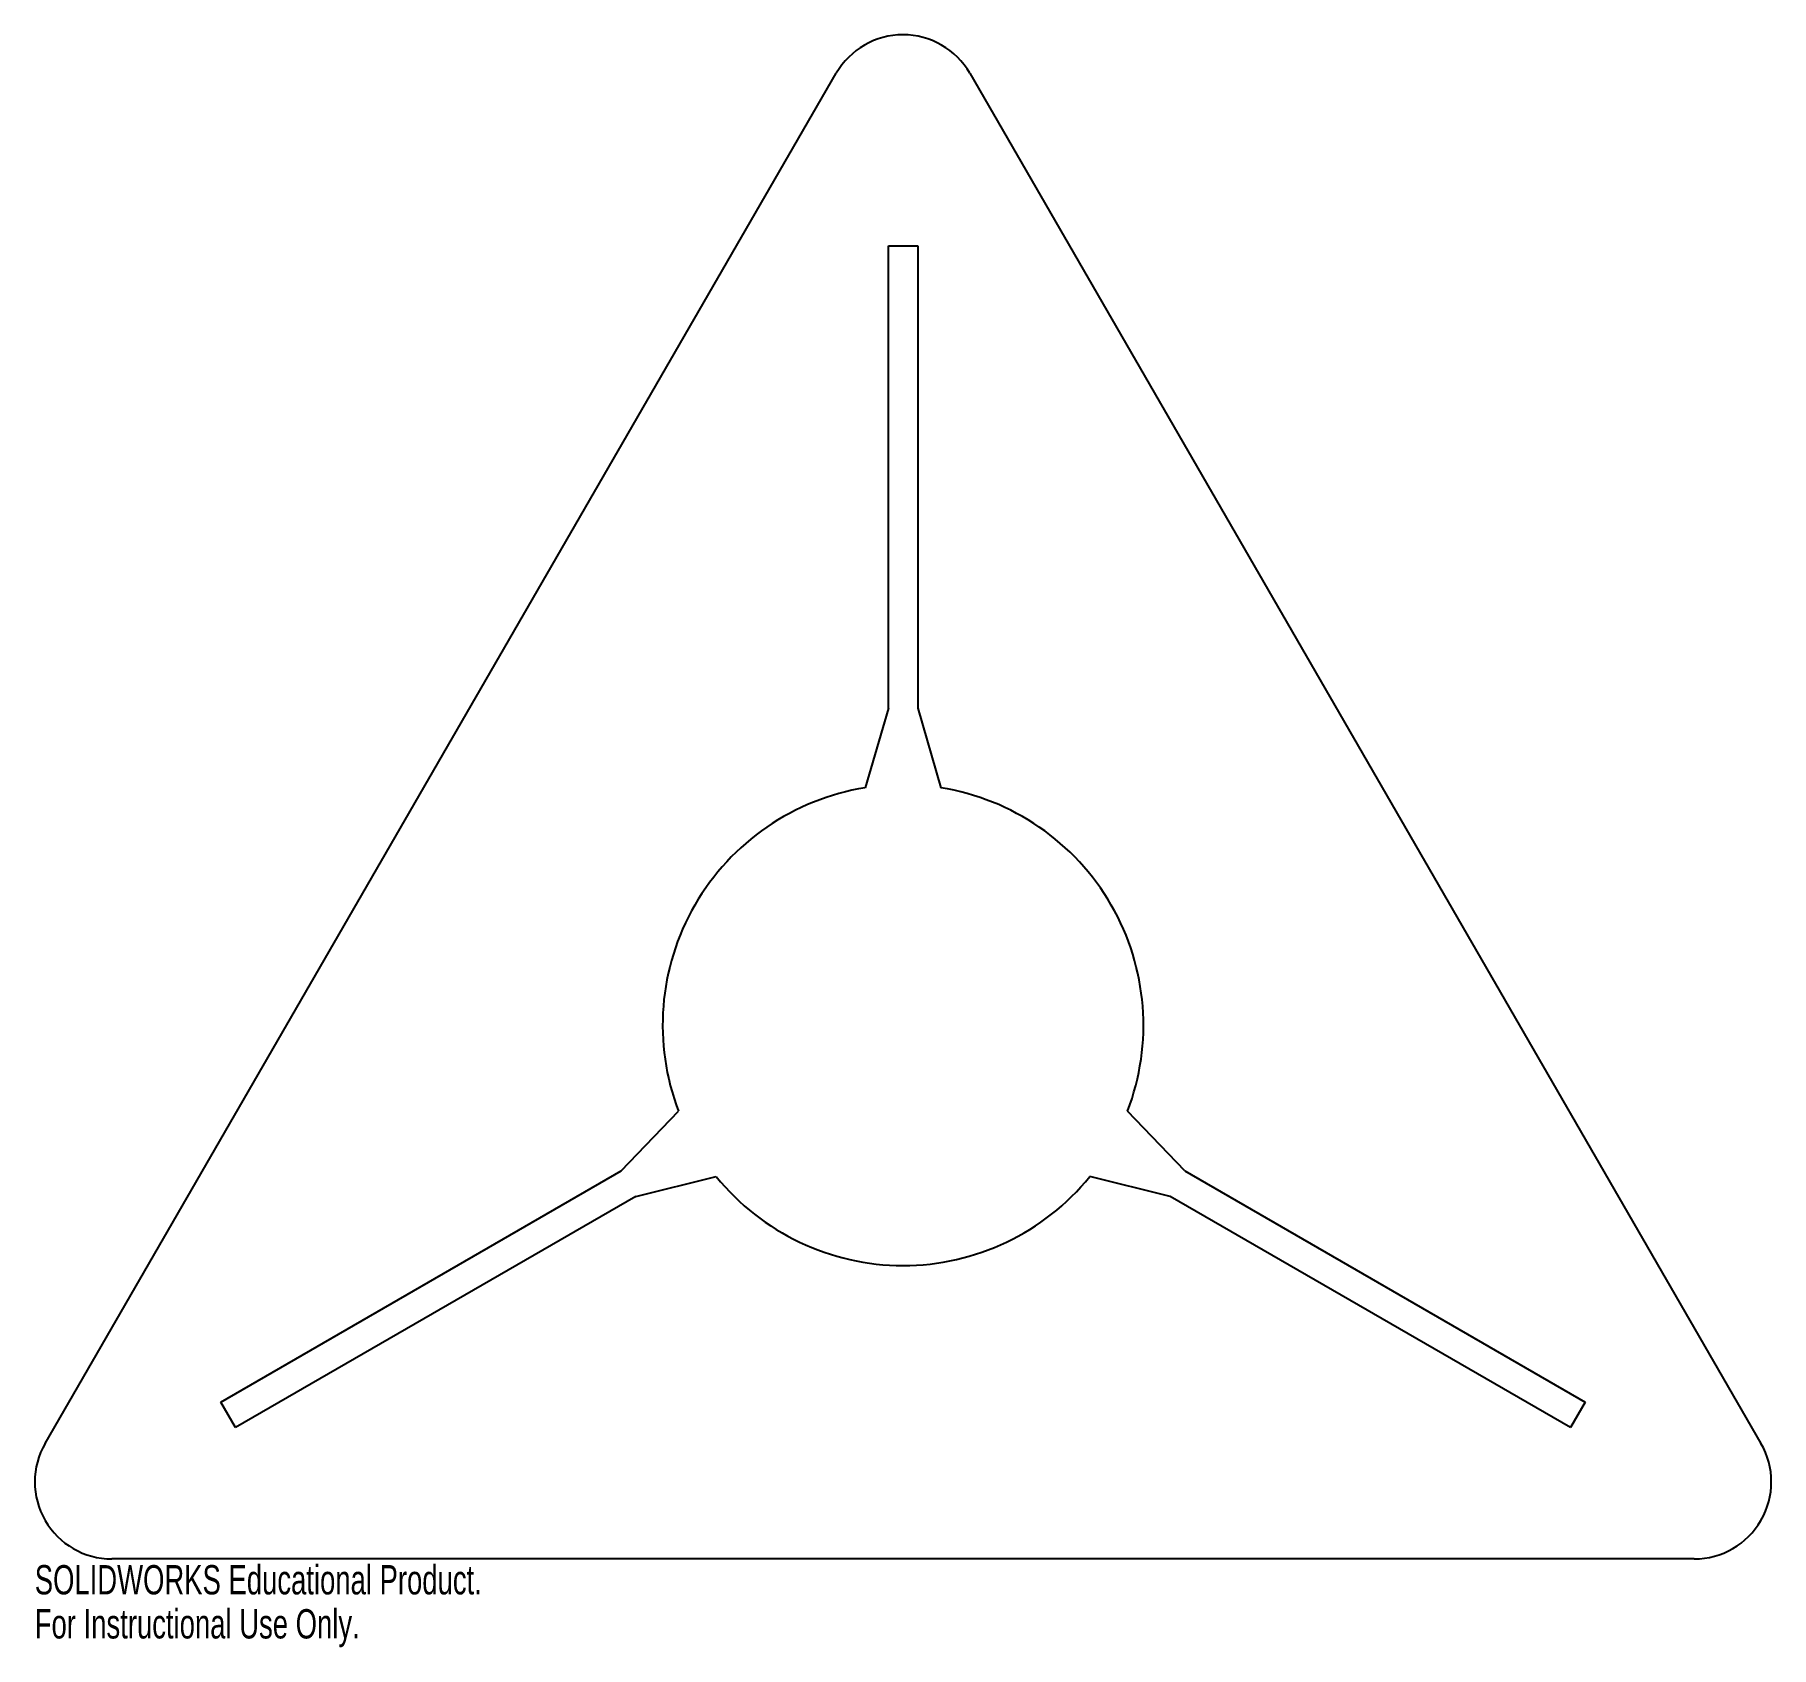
# Model space of a CAD drawing. Header units: inches. Extents: x -2.7 to 8.6, y -1.1 to 9.4.
import ezdxf

# ---------------------------------------------------------------- set-up
doc = ezdxf.new("R2010")
doc.units = ezdxf.units.IN
doc.header["$MEASUREMENT"] = 0
doc.styles.add('SLDTEXTSTYLE0', font='TXT', dxfattribs={"width": 0.7})

msp = doc.modelspace()

# ---------------------------------------------------------------- linework, layer by layer
at = {"color": 7, "linetype": 'Continuous', "lineweight": 25}
for p, q in [((-2.62, 0.262), (2.514, 9.154)), ((3.38, 9.154), (8.514, 0.262)), ((2.852, 8.033), (3.042, 8.033)), ((2.852, 5.033), (2.852, 8.033)), ((3.042, 8.033), (3.042, 5.033)), ((2.852, 5.033), (2.702, 4.517)), ((3.042, 5.033), (3.192, 4.517)), ((1.118, 2.03), (1.49, 2.418)), ((4.776, 2.03), (4.403, 2.418)), ((-1.48, 0.53), (1.118, 2.03)), ((4.776, 2.03), (7.374, 0.53)), ((1.213, 1.865), (1.735, 1.993)), ((4.681, 1.865), (4.158, 1.993)), ((1.213, 1.865), (-1.385, 0.365)), ((7.279, 0.365), (4.681, 1.865)), ((-1.385, 0.365), (-1.48, 0.53)), ((7.374, 0.53), (7.279, 0.365)), ((8.081, -0.488), (-2.187, -0.488))]:
    msp.add_line(p, q, dxfattribs=at)
for centre, radius, start, end in [((2.947, 8.904), 0.5, 30, 150), ((2.947, 2.976), 1.56, 99.0358, 200.9642), ((2.947, 2.976), 1.56, 339.0358, 80.9642), ((2.947, 2.976), 1.56, 219.0358, 320.9642), ((-2.187, 0.012), 0.5, 150, 270), ((8.081, 0.012), 0.5, 270, 30)]:
    msp.add_arc(centre, radius, start, end, dxfattribs=at)

# ---------------------------------------------------------------- texts
at = {"color": 7, "linetype": 'Continuous', "char_height": 0.1903, "attachment_point": 1, "style": 'SLDTEXTSTYLE0'}
for s, insert in [('SOLIDWORKS Educational Product.', (-2.687, -0.528)), ('For Instructional Use Only.', (-2.687, -0.814))]:
    msp.add_mtext(s, dxfattribs=dict(at, insert=insert))

doc.saveas('drawing.dxf')
